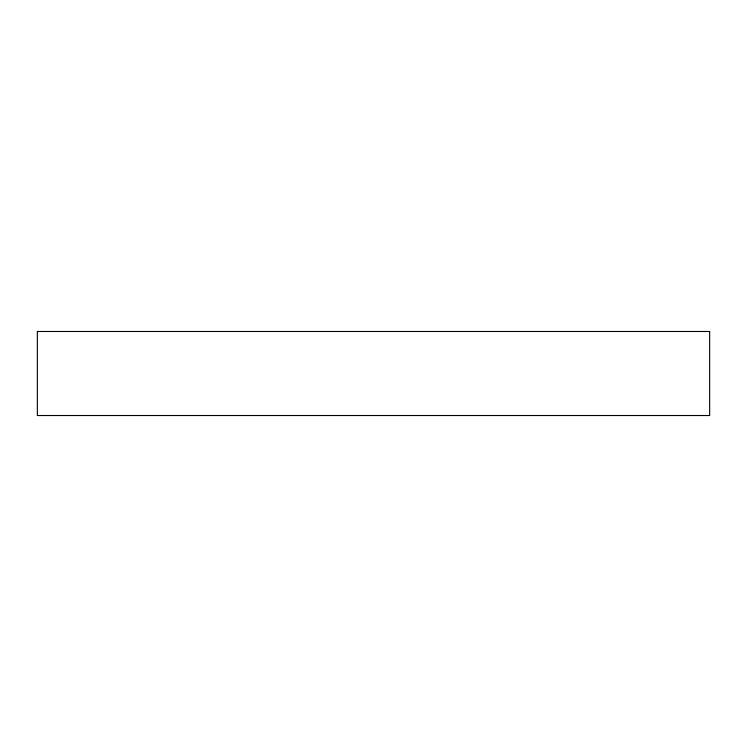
<?xml version="1.0" encoding="UTF-8"?>
<svg xmlns="http://www.w3.org/2000/svg" width="747" height="747" viewBox="0 0 747 747"><rect width="100%" height="100%" fill="white"/><g stroke="black" fill="none" stroke-linecap="round" stroke-linejoin="round"><path stroke-width="1.12" d="M709.65 331.481L37.35 331.481L37.35 415.519L709.65 415.519L709.65 331.481"/></g></svg>
